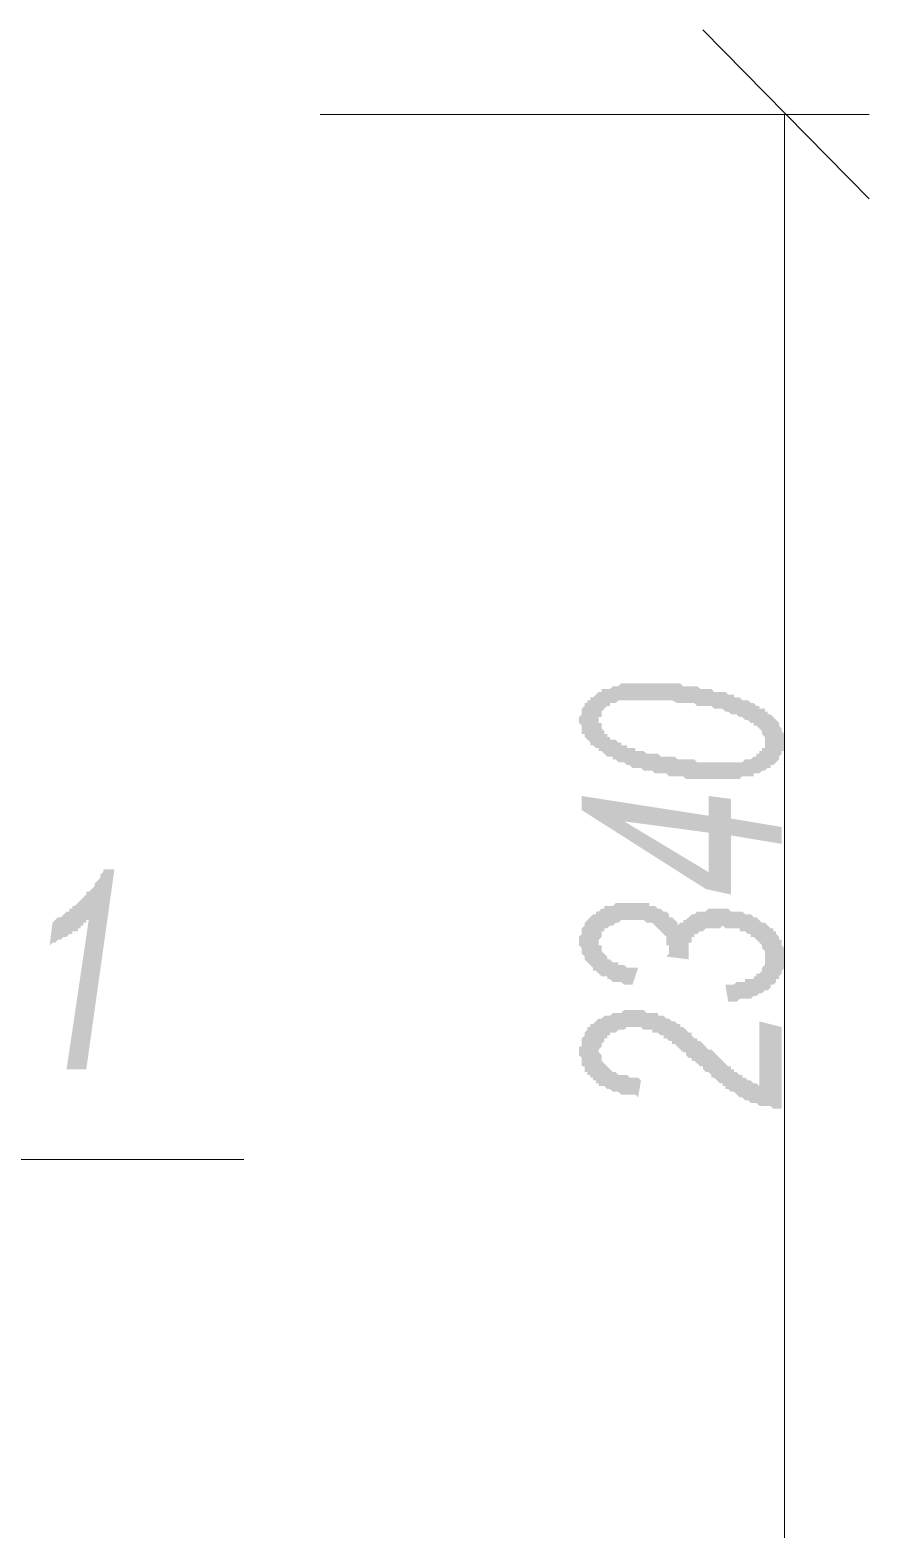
# Model space of a CAD drawing. Header units: millimetres. Extents: x 1372 to 666090, y 1285 to 31551.
# Drawn here: x 558890 to 560133, y 23937 to 26157 of the extents above; entities that cross this region are included whole.
import ezdxf

# ---------------------------------------------------------------- set-up
doc = ezdxf.new("R2010")
doc.units = ezdxf.units.MM
doc.layers.add('PDF _0', color=7, linetype='Continuous')
doc.layers.add('PDF _75-АЗ Штамп', color=7, linetype='Continuous')

msp = doc.modelspace()

# ---------------------------------------------------------------- hatches: boundary and pattern name
at = {"layer": 'PDF _0', "transparency": 33554559}
h = msp.add_hatch(color=256, dxfattribs=at)
h.paths.add_polyline_path([(559903.7, 25047.8), (559903.7, 25047.8), (559899.6, 25047.8), (559895.4, 25047.8), (559891.2, 25047.8), (559887.1, 25047.8), (559882.9, 25047.8), (559878.7, 25047.8), (559874.5, 25047.8), (559870.4, 25047.8), (559866.2, 25047.8), (559862, 25047.8), (559857.9, 25052), (559853.7, 25052), (559849.5, 25052), (559845.4, 25052), (559841.2, 25052), (559837, 25052), (559832.8, 25056.2), (559828.7, 25056.2), (559824.5, 25056.2), (559820.3, 25056.2), (559816.2, 25056.2), (559812, 25060.3), (559807.8, 25060.3), (559803.6, 25060.3), (559799.5, 25060.3), (559795.3, 25064.5), (559791.1, 25064.5), (559787, 25064.5), (559782.8, 25064.5), (559778.6, 25068.7), (559778.6, 25068.7), (559774.5, 25068.7), (559770.3, 25072.8), (559766.1, 25072.8), (559766.1, 25072.8), (559761.9, 25072.8), (559757.8, 25077), (559753.6, 25077), (559753.6, 25081.2), (559749.4, 25081.2), (559745.3, 25081.2), (559741.1, 25085.3), (559741.1, 25085.3), (559736.9, 25089.5), (559732.7, 25089.5), (559732.7, 25093.7), (559728.6, 25093.7), (559728.6, 25093.7), (559724.4, 25097.9), (559720.2, 25097.9), (559720.2, 25102), (559716.1, 25106.2), (559716.1, 25106.2), (559711.9, 25110.4), (559711.9, 25110.4), (559711.9, 25114.5), (559707.7, 25114.5), (559707.7, 25118.7), (559707.7, 25118.7), (559707.7, 25122.9), (559707.7, 25127.1), (559703.6, 25131.2), (559703.6, 25131.2), (559703.6, 25135.4), (559703.6, 25139.6), (559703.6, 25139.6), (559707.7, 25143.7), (559707.7, 25147.9), (559707.7, 25147.9), (559707.7, 25152.1), (559711.9, 25156.2), (559711.9, 25156.2), (559711.9, 25160.4), (559716.1, 25160.4), (559716.1, 25164.6), (559720.2, 25164.6), (559720.2, 25168.8), (559724.4, 25168.8), (559728.6, 25172.9), (559728.6, 25172.9), (559732.7, 25177.1), (559736.9, 25177.1), (559736.9, 25181.3), (559741.1, 25181.3), (559745.3, 25181.3), (559749.4, 25181.3), (559753.6, 25185.4), (559753.6, 25185.4), (559757.8, 25185.4), (559761.9, 25185.4), (559766.1, 25189.6), (559770.3, 25189.6), (559774.5, 25189.6), (559778.6, 25189.6), (559782.8, 25189.6), (559787, 25189.6), (559791.1, 25189.6), (559795.3, 25189.6), (559803.6, 25189.6), (559803.6, 25189.6), (559807.8, 25189.6), (559812, 25189.6), (559816.2, 25189.6), (559820.3, 25189.6), (559824.5, 25189.6), (559828.7, 25189.6), (559832.8, 25189.6), (559837, 25189.6), (559841.2, 25189.6), (559845.4, 25189.6), (559849.5, 25189.6), (559853.7, 25189.6), (559857.9, 25185.4), (559862, 25185.4), (559866.2, 25185.4), (559870.4, 25185.4), (559874.5, 25185.4), (559878.7, 25185.4), (559878.7, 25185.4), (559882.9, 25181.3), (559887.1, 25181.3), (559891.2, 25181.3), (559895.4, 25181.3), (559899.6, 25181.3), (559899.6, 25181.3), (559903.7, 25177.1), (559907.9, 25177.1), (559916.3, 25177.1), (559920.4, 25177.1), (559924.6, 25172.9), (559928.8, 25172.9), (559932.9, 25172.9), (559932.9, 25168.8), (559937.1, 25168.8), (559941.3, 25168.8), (559945.4, 25164.6), (559949.6, 25164.6), (559953.8, 25164.6), (559958, 25160.4), (559958, 25160.4), (559962.1, 25160.4), (559966.3, 25156.2), (559970.5, 25156.2), (559970.5, 25152.1), (559974.6, 25152.1), (559978.8, 25152.1), (559978.8, 25147.9), (559983, 25147.9), (559983, 25143.7), (559987.2, 25143.7), (559991.3, 25139.6), (559991.3, 25139.6), (559995.5, 25135.4), (559995.5, 25135.4), (559999.7, 25131.2), (559999.7, 25127.1), (559999.7, 25127.1), (560003.8, 25122.9), (560003.8, 25122.9), (560003.8, 25118.7), (560008, 25114.5), (560008, 25114.5), (560008, 25110.4), (560008, 25106.2), (560008, 25106.2), (560008, 25102), (560008, 25097.9), (560008, 25097.9), (560008, 25093.7), (560008, 25089.5), (560003.8, 25089.5), (560003.8, 25085.3), (560003.8, 25085.3), (559999.7, 25081.2), (559999.7, 25077), (559999.7, 25077), (559995.5, 25072.8), (559995.5, 25072.8), (559991.3, 25068.7), (559987.2, 25068.7), (559987.2, 25064.5), (559983, 25064.5), (559978.8, 25060.3), (559974.6, 25060.3), (559974.6, 25060.3), (559970.5, 25056.2), (559966.3, 25056.2), (559962.1, 25056.2), (559962.1, 25052), (559958, 25052), (559953.8, 25052), (559949.6, 25052), (559945.4, 25052), (559941.3, 25047.8), (559937.1, 25047.8), (559932.9, 25047.8), (559928.8, 25047.8), (559924.6, 25047.8), (559920.4, 25047.8), (559916.3, 25047.8), (559912.1, 25047.8), (559907.9, 25047.8), (559903.7, 25047.8)], flags=0)
h.paths.add_polyline_path([(559916.3, 25072.8), (559920.4, 25072.8), (559924.6, 25072.8), (559928.8, 25072.8), (559932.9, 25072.8), (559937.1, 25072.8), (559941.3, 25072.8), (559945.4, 25072.8), (559949.6, 25077), (559953.8, 25077), (559953.8, 25077), (559958, 25077), (559962.1, 25081.2), (559966.3, 25081.2), (559966.3, 25085.3), (559970.5, 25085.3), (559970.5, 25089.5), (559974.6, 25089.5), (559974.6, 25093.7), (559978.8, 25093.7), (559978.8, 25097.9), (559978.8, 25102), (559978.8, 25102), (559978.8, 25102), (559978.8, 25106.2), (559978.8, 25110.4), (559978.8, 25110.4), (559974.6, 25114.5), (559974.6, 25118.7), (559974.6, 25118.7), (559970.5, 25122.9), (559970.5, 25122.9), (559966.3, 25127.1), (559962.1, 25127.1), (559962.1, 25131.2), (559958, 25131.2), (559958, 25131.2), (559953.8, 25135.4), (559953.8, 25135.4), (559949.6, 25135.4), (559945.4, 25139.6), (559941.3, 25139.6), (559941.3, 25139.6), (559937.1, 25143.7), (559932.9, 25143.7), (559928.8, 25143.7), (559924.6, 25147.9), (559920.4, 25147.9), (559920.4, 25147.9), (559916.3, 25152.1), (559912.1, 25152.1), (559907.9, 25152.1), (559903.7, 25152.1), (559899.6, 25156.2), (559891.2, 25156.2), (559887.1, 25156.2), (559882.9, 25156.2), (559878.7, 25156.2), (559874.5, 25160.4), (559870.4, 25160.4), (559866.2, 25160.4), (559862, 25160.4), (559857.9, 25160.4), (559853.7, 25160.4), (559849.5, 25160.4), (559841.2, 25164.6), (559837, 25164.6), (559832.8, 25164.6), (559828.7, 25164.6), (559828.7, 25164.6), (559824.5, 25164.6), (559820.3, 25164.6), (559816.2, 25164.6), (559812, 25164.6), (559807.8, 25164.6), (559803.6, 25164.6), (559799.5, 25164.6), (559799.5, 25164.6), (559795.3, 25164.6), (559791.1, 25164.6), (559782.8, 25164.6), (559778.6, 25164.6), (559774.5, 25164.6), (559770.3, 25164.6), (559766.1, 25164.6), (559761.9, 25164.6), (559761.9, 25164.6), (559757.8, 25160.4), (559753.6, 25160.4), (559749.4, 25160.4), (559749.4, 25156.2), (559745.3, 25156.2), (559741.1, 25152.1), (559741.1, 25152.1), (559736.9, 25147.9), (559736.9, 25147.9), (559736.9, 25143.7), (559736.9, 25139.6), (559732.7, 25139.6), (559732.7, 25135.4), (559732.7, 25135.4), (559732.7, 25131.2), (559736.9, 25131.2), (559736.9, 25127.1), (559736.9, 25122.9), (559736.9, 25122.9), (559741.1, 25118.7), (559741.1, 25114.5), (559745.3, 25114.5), (559745.3, 25110.4), (559749.4, 25110.4), (559749.4, 25106.2), (559753.6, 25106.2), (559757.8, 25106.2), (559761.9, 25102), (559766.1, 25102), (559766.1, 25097.9), (559770.3, 25097.9), (559774.5, 25097.9), (559774.5, 25093.7), (559778.6, 25093.7), (559782.8, 25093.7), (559787, 25093.7), (559787, 25089.5), (559791.1, 25089.5), (559795.3, 25089.5), (559799.5, 25089.5), (559803.6, 25085.3), (559807.8, 25085.3), (559812, 25085.3), (559816.2, 25085.3), (559820.3, 25085.3), (559824.5, 25081.2), (559828.7, 25081.2), (559832.8, 25081.2), (559841.2, 25081.2), (559845.4, 25081.2), (559849.5, 25077), (559853.7, 25077), (559857.9, 25077), (559862, 25077), (559870.4, 25077), (559874.5, 25077), (559878.7, 25072.8), (559882.9, 25072.8), (559887.1, 25072.8), (559891.2, 25072.8), (559895.4, 25072.8), (559895.4, 25072.8), (559899.6, 25072.8), (559903.7, 25072.8), (559907.9, 25072.8), (559912.1, 25072.8), (559916.3, 25072.8), (559916.3, 25072.8)], flags=0)
h = msp.add_hatch(color=256, dxfattribs=at)
h.paths.add_polyline_path([(560003.8, 24951.9), (559928.8, 24964.4), (559928.8, 24876.8), (559891.2, 24885.2), (559707.7, 25001.9), (559707.7, 25022.8), (559895.4, 24993.6), (559895.4, 25022.8), (559928.8, 25018.6), (559928.8, 24989.4), (560003.8, 24976.9)], flags=0)
h.paths.add_polyline_path([(559895.4, 24968.6), (559770.3, 24985.3), (559895.4, 24910.2)], flags=0)
for points in [[(559924.6, 24718.3), (559920.4, 24743.4), (559924.6, 24743.4), (559932.9, 24743.4), (559937.1, 24747.5), (559941.3, 24747.5), (559945.4, 24747.5), (559949.6, 24747.5), (559949.6, 24751.7), (559953.8, 24751.7), (559958, 24751.7), (559962.1, 24751.7), (559962.1, 24755.9), (559966.3, 24755.9), (559966.3, 24755.9), (559966.3, 24760), (559970.5, 24760), (559974.6, 24764.2), (559974.6, 24764.2), (559974.6, 24768.4), (559978.8, 24772.5), (559978.8, 24772.5), (559978.8, 24776.7), (559978.8, 24780.9), (559978.8, 24780.9), (559978.8, 24785.1), (559978.8, 24789.2), (559978.8, 24789.2), (559978.8, 24793.4), (559974.6, 24797.6), (559974.6, 24797.6), (559974.6, 24801.7), (559970.5, 24805.9), (559970.5, 24805.9), (559966.3, 24810.1), (559966.3, 24810.1), (559962.1, 24814.3), (559958, 24814.3), (559958, 24818.4), (559953.8, 24818.4), (559949.6, 24822.6), (559945.4, 24822.6), (559941.3, 24822.6), (559941.3, 24826.8), (559937.1, 24826.8), (559932.9, 24826.8), (559928.8, 24826.8), (559924.6, 24826.8), (559920.4, 24826.8), (559916.3, 24830.9), (559916.3, 24830.9), (559912.1, 24826.8), (559907.9, 24826.8), (559903.7, 24826.8), (559899.6, 24826.8), (559895.4, 24826.8), (559891.2, 24826.8), (559887.1, 24822.6), (559882.9, 24822.6), (559882.9, 24822.6), (559878.7, 24818.4), (559874.5, 24818.4), (559874.5, 24814.3), (559870.4, 24814.3), (559870.4, 24810.1), (559870.4, 24805.9), (559866.2, 24805.9), (559866.2, 24801.7), (559866.2, 24797.6), (559866.2, 24797.6), (559866.2, 24793.4), (559866.2, 24789.2), (559866.2, 24789.2), (559866.2, 24785.1), (559866.2, 24780.9), (559832.8, 24785.1), (559837, 24789.2), (559837, 24793.4), (559837, 24793.4), (559837, 24797.6), (559837, 24801.7), (559832.8, 24801.7), (559832.8, 24805.9), (559832.8, 24810.1), (559832.8, 24814.3), (559832.8, 24814.3), (559828.7, 24818.4), (559828.7, 24818.4), (559824.5, 24822.6), (559824.5, 24822.6), (559820.3, 24826.8), (559820.3, 24826.8), (559816.2, 24830.9), (559816.2, 24830.9), (559812, 24835.1), (559807.8, 24835.1), (559803.6, 24835.1), (559799.5, 24839.3), (559795.3, 24839.3), (559791.1, 24839.3), (559791.1, 24839.3), (559787, 24839.3), (559782.8, 24839.3), (559778.6, 24839.3), (559774.5, 24839.3), (559770.3, 24839.3), (559766.1, 24839.3), (559761.9, 24835.1), (559757.8, 24835.1), (559757.8, 24835.1), (559753.6, 24830.9), (559749.4, 24830.9), (559749.4, 24830.9), (559745.3, 24826.8), (559741.1, 24826.8), (559741.1, 24822.6), (559736.9, 24822.6), (559736.9, 24818.4), (559736.9, 24814.3), (559736.9, 24814.3), (559732.7, 24810.1), (559732.7, 24805.9), (559732.7, 24805.9), (559732.7, 24801.7), (559736.9, 24801.7), (559736.9, 24797.6), (559736.9, 24793.4), (559736.9, 24793.4), (559741.1, 24789.2), (559741.1, 24789.2), (559745.3, 24785.1), (559745.3, 24780.9), (559749.4, 24780.9), (559749.4, 24780.9), (559753.6, 24776.7), (559757.8, 24776.7), (559761.9, 24776.7), (559761.9, 24772.5), (559766.1, 24772.5), (559770.3, 24772.5), (559774.5, 24768.4), (559778.6, 24768.4), (559782.8, 24768.4), (559787, 24768.4), (559791.1, 24768.4), (559782.8, 24743.4), (559778.6, 24743.4), (559774.5, 24743.4), (559770.3, 24743.4), (559766.1, 24747.5), (559761.9, 24747.5), (559757.8, 24747.5), (559753.6, 24747.5), (559749.4, 24751.7), (559745.3, 24751.7), (559745.3, 24755.9), (559741.1, 24755.9), (559736.9, 24755.9), (559732.7, 24760), (559732.7, 24760), (559728.6, 24764.2), (559728.6, 24764.2), (559724.4, 24764.2), (559724.4, 24768.4), (559720.2, 24772.5), (559720.2, 24772.5), (559716.1, 24776.7), (559716.1, 24776.7), (559711.9, 24780.9), (559711.9, 24785.1), (559711.9, 24785.1), (559707.7, 24789.2), (559707.7, 24789.2), (559707.7, 24793.4), (559707.7, 24797.6), (559707.7, 24797.6), (559703.6, 24801.7), (559703.6, 24805.9), (559703.6, 24810.1), (559703.6, 24810.1), (559703.6, 24814.3), (559707.7, 24818.4), (559707.7, 24818.4), (559707.7, 24822.6), (559707.7, 24826.8), (559707.7, 24826.8), (559711.9, 24830.9), (559711.9, 24835.1), (559711.9, 24835.1), (559716.1, 24839.3), (559716.1, 24839.3), (559720.2, 24843.4), (559720.2, 24843.4), (559724.4, 24847.6), (559728.6, 24847.6), (559728.6, 24847.6), (559728.6, 24851.8), (559732.7, 24851.8), (559736.9, 24856), (559741.1, 24856), (559741.1, 24860.1), (559745.3, 24860.1), (559749.4, 24860.1), (559753.6, 24860.1), (559757.8, 24864.3), (559761.9, 24864.3), (559766.1, 24864.3), (559770.3, 24864.3), (559774.5, 24864.3), (559778.6, 24864.3), (559782.8, 24864.3), (559787, 24864.3), (559791.1, 24864.3), (559795.3, 24864.3), (559799.5, 24864.3), (559803.6, 24864.3), (559807.8, 24864.3), (559807.8, 24860.1), (559812, 24860.1), (559816.2, 24860.1), (559820.3, 24856), (559820.3, 24856), (559824.5, 24856), (559828.7, 24851.8), (559832.8, 24851.8), (559832.8, 24851.8), (559837, 24847.6), (559837, 24843.4), (559841.2, 24843.4), (559845.4, 24839.3), (559845.4, 24839.3), (559849.5, 24835.1), (559849.5, 24830.9), (559849.5, 24830.9), (559853.7, 24835.1), (559857.9, 24835.1), (559857.9, 24839.3), (559862, 24839.3), (559866.2, 24843.4), (559866.2, 24843.4), (559870.4, 24847.6), (559874.5, 24847.6), (559874.5, 24847.6), (559878.7, 24851.8), (559882.9, 24851.8), (559887.1, 24851.8), (559891.2, 24851.8), (559895.4, 24856), (559899.6, 24856), (559903.7, 24856), (559907.9, 24856), (559907.9, 24856), (559912.1, 24856), (559916.3, 24856), (559920.4, 24856), (559924.6, 24856), (559928.8, 24851.8), (559932.9, 24851.8), (559937.1, 24851.8), (559941.3, 24851.8), (559945.4, 24851.8), (559949.6, 24847.6), (559953.8, 24847.6), (559953.8, 24847.6), (559958, 24847.6), (559962.1, 24843.4), (559966.3, 24843.4), (559970.5, 24839.3), (559970.5, 24839.3), (559974.6, 24835.1), (559978.8, 24835.1), (559978.8, 24835.1), (559983, 24830.9), (559983, 24830.9), (559987.2, 24826.8), (559991.3, 24826.8), (559991.3, 24822.6), (559995.5, 24822.6), (559995.5, 24818.4), (559999.7, 24814.3), (559999.7, 24814.3), (559999.7, 24810.1), (560003.8, 24810.1), (560003.8, 24805.9), (560003.8, 24801.7), (560003.8, 24801.7), (560008, 24797.6), (560008, 24793.4), (560008, 24793.4), (560008, 24789.2), (560008, 24785.1), (560008, 24785.1), (560008, 24780.9), (560008, 24776.7), (560008, 24776.7), (560008, 24772.5), (560008, 24768.4), (560003.8, 24764.2), (560003.8, 24764.2), (560003.8, 24760), (560003.8, 24760), (559999.7, 24755.9), (559999.7, 24751.7), (559995.5, 24751.7), (559995.5, 24747.5), (559995.5, 24747.5), (559991.3, 24743.4), (559987.2, 24743.4), (559987.2, 24739.2), (559987.2, 24739.2), (559983, 24735), (559978.8, 24735), (559978.8, 24735), (559974.6, 24730.8), (559970.5, 24730.8), (559966.3, 24726.7), (559966.3, 24726.7), (559962.1, 24726.7), (559958, 24722.5), (559953.8, 24722.5), (559949.6, 24722.5), (559945.4, 24722.5), (559941.3, 24722.5), (559937.1, 24718.3), (559932.9, 24718.3), (559928.8, 24718.3), (559924.6, 24718.3)], [(560003.8, 24559.8), (559999.7, 24559.8), (559995.5, 24559.8), (559991.3, 24559.8), (559987.2, 24564), (559983, 24564), (559978.8, 24564), (559974.6, 24564), (559970.5, 24564), (559966.3, 24568.2), (559962.1, 24568.2), (559962.1, 24568.2), (559958, 24568.2), (559953.8, 24572.4), (559953.8, 24572.4), (559949.6, 24572.4), (559945.4, 24576.5), (559941.3, 24576.5), (559937.1, 24580.7), (559937.1, 24580.7), (559932.9, 24584.9), (559928.8, 24584.9), (559924.6, 24589), (559924.6, 24589), (559924.6, 24589), (559920.4, 24589), (559920.4, 24593.2), (559916.3, 24593.2), (559916.3, 24597.4), (559912.1, 24597.4), (559912.1, 24597.4), (559907.9, 24601.6), (559907.9, 24601.6), (559903.7, 24605.7), (559899.6, 24605.7), (559899.6, 24609.9), (559895.4, 24614.1), (559891.2, 24614.1), (559887.1, 24618.2), (559887.1, 24622.4), (559882.9, 24622.4), (559878.7, 24626.6), (559874.5, 24630.7), (559870.4, 24630.7), (559870.4, 24634.9), (559866.2, 24634.9), (559862, 24639.1), (559862, 24643.3), (559857.9, 24643.3), (559853.7, 24647.4), (559849.5, 24651.6), (559849.5, 24651.6), (559845.4, 24655.8), (559845.4, 24655.8), (559841.2, 24655.8), (559841.2, 24659.9), (559837, 24659.9), (559837, 24659.9), (559832.8, 24664.1), (559828.7, 24664.1), (559828.7, 24668.3), (559824.5, 24668.3), (559820.3, 24672.5), (559816.2, 24672.5), (559812, 24672.5), (559812, 24676.6), (559807.8, 24676.6), (559807.8, 24676.6), (559803.6, 24676.6), (559799.5, 24676.6), (559795.3, 24680.8), (559791.1, 24680.8), (559787, 24680.8), (559782.8, 24680.8), (559778.6, 24680.8), (559774.5, 24680.8), (559770.3, 24676.6), (559766.1, 24676.6), (559761.9, 24676.6), (559761.9, 24676.6), (559757.8, 24672.5), (559753.6, 24672.5), (559749.4, 24672.5), (559749.4, 24668.3), (559745.3, 24668.3), (559745.3, 24664.1), (559741.1, 24664.1), (559741.1, 24659.9), (559736.9, 24655.8), (559736.9, 24655.8), (559736.9, 24651.6), (559736.9, 24651.6), (559732.7, 24647.4), (559732.7, 24643.3), (559732.7, 24643.3), (559736.9, 24639.1), (559736.9, 24634.9), (559736.9, 24634.9), (559736.9, 24630.7), (559741.1, 24626.6), (559741.1, 24626.6), (559745.3, 24622.4), (559745.3, 24622.4), (559749.4, 24618.2), (559749.4, 24618.2), (559753.6, 24614.1), (559757.8, 24614.1), (559757.8, 24614.1), (559761.9, 24609.9), (559766.1, 24609.9), (559770.3, 24609.9), (559774.5, 24609.9), (559778.6, 24605.7), (559782.8, 24605.7), (559787, 24605.7), (559791.1, 24605.7), (559795.3, 24601.6), (559791.1, 24576.5), (559787, 24580.7), (559782.8, 24580.7), (559778.6, 24580.7), (559774.5, 24580.7), (559770.3, 24580.7), (559766.1, 24580.7), (559761.9, 24584.9), (559757.8, 24584.9), (559753.6, 24584.9), (559749.4, 24589), (559745.3, 24589), (559745.3, 24589), (559741.1, 24593.2), (559736.9, 24593.2), (559732.7, 24593.2), (559732.7, 24597.4), (559728.6, 24597.4), (559728.6, 24601.6), (559724.4, 24601.6), (559724.4, 24605.7), (559720.2, 24605.7), (559720.2, 24609.9), (559716.1, 24609.9), (559716.1, 24614.1), (559711.9, 24614.1), (559711.9, 24618.2), (559711.9, 24622.4), (559707.7, 24622.4), (559707.7, 24626.6), (559707.7, 24630.7), (559707.7, 24630.7), (559707.7, 24634.9), (559703.6, 24639.1), (559703.6, 24639.1), (559703.6, 24643.3), (559703.6, 24647.4), (559703.6, 24651.6), (559707.7, 24651.6), (559707.7, 24655.8), (559707.7, 24659.9), (559707.7, 24659.9), (559707.7, 24664.1), (559711.9, 24668.3), (559711.9, 24668.3), (559711.9, 24672.5), (559716.1, 24676.6), (559716.1, 24676.6), (559716.1, 24680.8), (559720.2, 24680.8), (559720.2, 24685), (559724.4, 24685), (559728.6, 24689.1), (559728.6, 24689.1), (559732.7, 24693.3), (559736.9, 24693.3), (559741.1, 24697.5), (559741.1, 24697.5), (559745.3, 24697.5), (559749.4, 24697.5), (559753.6, 24701.6), (559757.8, 24701.6), (559761.9, 24701.6), (559766.1, 24701.6), (559770.3, 24705.8), (559770.3, 24705.8), (559774.5, 24705.8), (559778.6, 24705.8), (559782.8, 24705.8), (559782.8, 24705.8), (559787, 24705.8), (559791.1, 24705.8), (559795.3, 24705.8), (559799.5, 24705.8), (559803.6, 24701.6), (559807.8, 24701.6), (559812, 24701.6), (559816.2, 24701.6), (559820.3, 24701.6), (559820.3, 24697.5), (559824.5, 24697.5), (559828.7, 24697.5), (559832.8, 24693.3), (559837, 24693.3), (559841.2, 24689.1), (559841.2, 24689.1), (559841.2, 24689.1), (559845.4, 24689.1), (559845.4, 24689.1), (559849.5, 24685), (559849.5, 24685), (559853.7, 24685), (559853.7, 24680.8), (559857.9, 24680.8), (559857.9, 24680.8), (559862, 24676.6), (559862, 24676.6), (559866.2, 24672.5), (559870.4, 24672.5), (559870.4, 24668.3), (559874.5, 24664.1), (559878.7, 24664.1), (559878.7, 24659.9), (559882.9, 24659.9), (559887.1, 24655.8), (559891.2, 24651.6), (559895.4, 24647.4), (559899.6, 24647.4), (559903.7, 24643.3), (559907.9, 24639.1), (559907.9, 24639.1), (559912.1, 24634.9), (559916.3, 24630.7), (559916.3, 24630.7), (559920.4, 24626.6), (559924.6, 24622.4), (559928.8, 24622.4), (559928.8, 24618.2), (559932.9, 24618.2), (559932.9, 24614.1), (559937.1, 24614.1), (559941.3, 24609.9), (559941.3, 24609.9), (559945.4, 24609.9), (559945.4, 24605.7), (559949.6, 24605.7), (559953.8, 24601.6), (559958, 24601.6), (559962.1, 24597.4), (559962.1, 24597.4), (559966.3, 24597.4), (559970.5, 24593.2), (559970.5, 24689.1), (560003.8, 24680.8)]]:
    msp.add_hatch(color=256, dxfattribs=at).paths.add_polyline_path(points)
at = {"layer": 'PDF _75-АЗ Штамп', "transparency": 33554559}
msp.add_hatch(color=256, dxfattribs=at).paths.add_polyline_path([(558944.5, 24618.2), (558977.9, 24843.4), (558977.9, 24839.3), (558973.7, 24839.3), (558973.7, 24835.1), (558969.5, 24835.1), (558969.5, 24830.9), (558965.3, 24830.9), (558965.3, 24826.8), (558961.2, 24826.8), (558961.2, 24822.6), (558957, 24822.6), (558952.8, 24822.6), (558952.8, 24818.4), (558948.7, 24818.4), (558944.5, 24814.3), (558944.5, 24814.3), (558940.3, 24814.3), (558936.2, 24810.1), (558936.2, 24810.1), (558932, 24810.1), (558927.8, 24805.9), (558923.6, 24805.9), (558923.6, 24805.9), (558919.5, 24801.7), (558923.6, 24835.1), (558927.8, 24839.3), (558927.8, 24839.3), (558932, 24843.4), (558936.2, 24843.4), (558936.2, 24843.4), (558940.3, 24847.6), (558940.3, 24847.6), (558944.5, 24851.8), (558948.7, 24851.8), (558948.7, 24856), (558952.8, 24856), (558952.8, 24860.1), (558957, 24860.1), (558961.2, 24864.3), (558961.2, 24864.3), (558965.3, 24868.5), (558969.5, 24872.6), (558969.5, 24872.6), (558973.7, 24876.8), (558973.7, 24881), (558977.9, 24881), (558982, 24885.2), (558982, 24885.2), (558986.2, 24889.3), (558986.2, 24889.3), (558986.2, 24893.5), (558990.4, 24897.7), (558990.4, 24897.7), (558990.4, 24897.7), (558994.5, 24901.8), (558994.5, 24906), (558998.7, 24910.2), (558998.7, 24910.2), (558998.7, 24914.3), (558998.7, 24914.3), (559015.4, 24914.3), (558973.7, 24618.2)])

# ---------------------------------------------------------------- linework, layer by layer
at = {"layer": 'PDF _0', "lineweight": 9}
for points in [[(560133.1, 25907), (559887.1, 26157.2)], [(559319.9, 26032.1), (560133.1, 26032.1)], [(560008, 26032.1), (560008, 23717.4), (560008, 20856.3), (560008, 17932.7)]]:
    msp.add_lwpolyline(points, dxfattribs=at)
at = {"layer": 'PDF _0', "lineweight": 18}
msp.add_lwpolyline([(558685.9, 24639.1), (558527.4, 24484.8), (558690.1, 24297.1), (558527.4, 24484.8), (559207.2, 24484.8)], dxfattribs=at)

doc.saveas('drawing.dxf')
